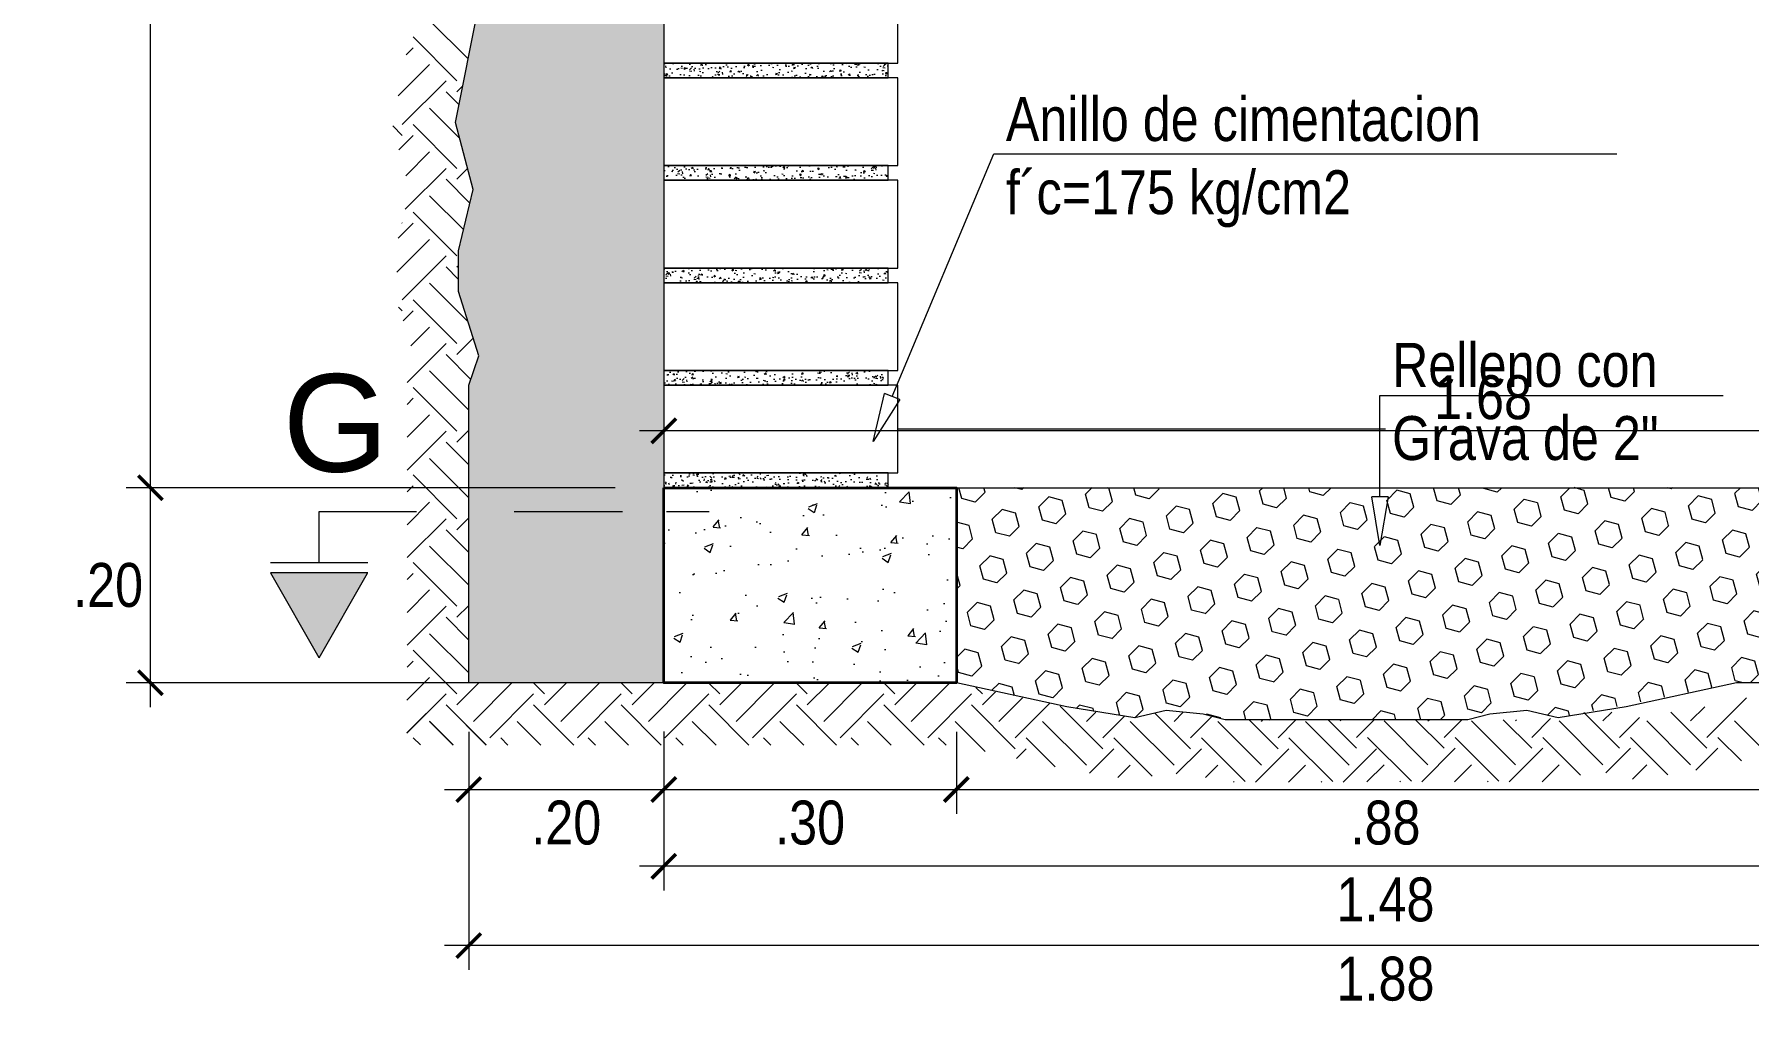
# Model space of a CAD drawing. Header units: metres. Extents: x 0 to 1935, y 0 to 1529.
# Drawn here: x 1918.64 to 1920.397, y 1469.574 to 1470.572 of the extents above; entities that cross this region are included whole.
import ezdxf
from ezdxf import colors
from ezdxf.entities.mleader import LeaderData, LeaderLine
from ezdxf.enums import TextEntityAlignment as Align
from ezdxf.math import Vec2, Vec3

# ---------------------------------------------------------------- set-up
doc = ezdxf.new("R2010")
doc.units = ezdxf.units.M
doc.header["$LTSCALE"] = 0.005
doc.linetypes.add('ACAD_ISO04W100', pattern=[30.5, 24, -3, 0.5, -3])
for name, color, linetype, lineweight in [('-Achurado', 251, 'Continuous', 5), ('-Acotado', 251, 'Continuous', 5), ('-Corte', 7, 'Continuous', 35), ('-Eje', 1, 'ACAD_ISO04W100', 9), ('-Ladrillo', 34, 'Continuous', 9), ('-Terreno', 26, 'Continuous', 5), ('-Vista', 148, 'Continuous', 9)]:
    doc.layers.add(name, color=color, linetype=linetype, lineweight=lineweight)
doc.styles.add('-Arial', font='arial.ttf')
doc.styles.add('-Arial Narrow', font='ARIALN.TTF')
doc.dimstyles.new('Esc 1_25', dxfattribs={"dimscale": 0.025, "dimtxt": 1.8, "dimasz": 1, "dimexe": 1, "dimexo": 2, "dimgap": 0.45, "dimtad": 2, "dimtih": 1, "dimtoh": 1, "dimzin": 4, "dimdsep": 46, "dimtxsty": '-Arial Narrow', "dimblk": 'ARCHTICK', "dimcen": 1, "dimdle": 1, "dimclrd": 256, "dimclre": 256, "dimclrt": 7, "dimadec": 0, "dimazin": 0, "dimtfac": 1, "dimtix": 1, "dimtmove": 1, "dimatfit": 2, "dimldrblk": 'ARCHTICK', "dimfxl": 1, "dimtolj": 2, "dimlwd": 5, "dimlwe": 0, "dimarcsym": 0})

# ---------------------------------------------------------------- blocks, each defined once
blk = doc.blocks.new('Corte Vertical 1_1000')
at = {"layer": '-Eje'}
blk.add_hatch(color=256, dxfattribs=at).paths.add_polyline_path([(13.34, -3.56), (9.86, -1.565), (9.86, -5.555)])
for p, q in [((9.44, -1.565), (9.44, -5.555)), ((9.44, -3.56), (7.34, -3.56))]:
    blk.add_line(p, q, dxfattribs=at)
blk.add_lwpolyline([(13.34, -3.56), (9.86, -5.555), (9.86, -1.565)], close=True, dxfattribs=at)
for points in [[(7.34, -3.56), (7.34, -16.05)], [(7.34, -14.245), (7.34, -16)], [(7.34, -17.805), (7.34, -19.56)]]:
    blk.add_lwpolyline(points, dxfattribs=at)
at = {"layer": '-Eje', "style": '-Arial'}
blk.add_attdef('A', text='', height=4, dxfattribs=at).set_placement((3.713, -4.237), align=Align.MIDDLE)
blk = doc.blocks.new('*U510')
at = {"layer": '-Achurado', "ltscale": 0.009}
h = blk.add_hatch(dxfattribs=at)
h.set_pattern_fill('AR-CONC', color=256, scale=0.0001, angle=-90)
h.set_pattern_definition([(320, (-3034.088478, 151.044606), (-0.001593908554, -0.0182184669), [0.001905, -0.020955]), (265, (-3034.088478, 151.044606), (0.01910568452, 0.00352434214), [0.001524, -0.01676405842]), (10.4514447, (-3034.088611, 151.043088), (0.01751177519, -0.01469412471), [0.00161900088, -0.01780902446]), (316.1842, (-3034.083398, 151.044606), (-0.0042042328, -0.02710790409), [0.0028575, -0.0314325]), (6.6355576, (-3034.083748, 151.042347), (0.02474261246, -0.0237404134), [0.00242850231, -0.02671356082]), (261.1841512, (-3034.083398, 151.044606), (0.02474261246, -0.0237404134), [0.0022859967, -0.0251459732]), (291, (-3034.084668, 151.042066), (-0.01022651982, -0.01516143913), [0.001905, -0.020955]), (236, (-3034.084668, 151.042066), (0.01841879661, -0.00618020283), [0.001524, -0.016764]), (341.451445, (-3034.08552, 151.040803), (0.00819227689, -0.02134164193), [0.00161900088, -0.01780899376]), (307.5, (-3034.088478, 151.044606), (0.008455503887, -0.000308860325), [0, -0.0165608, 0, -0.017018, 0, -0.0168275]), (277.5, (-3034.088478, 151.044606), (0.010018057482, -0.00668196625), [0, -0.0097028, 0, -0.0161798, 0, -0.0064135]), (237.5, (-3034.088478, 151.05027), (-0.0005728744, -0.013559059517), [0, -0.00635, 0, -0.019812, 0, -0.026289]), (227.5, (-3034.088478, 151.05281), (0.002542649103, -0.01481291814), [0, -0.008255, 0, -0.0131572, 0, -0.018669])])
h.paths.add_polyline_path([(0.12, -0.0375), (0.12, -0.0525), (-0.11, -0.0525), (-0.11, -0.0375)])
at = {"layer": '-Ladrillo', "lineweight": 5}
for points in [[(-0.12, -0.0375), (-0.12, 0.0525), (0.12, 0.0525), (0.12, -0.0375)], [(0.12, -0.0375), (0.12, -0.0525), (-0.11, -0.0525), (-0.11, -0.0375)]]:
    blk.add_lwpolyline(points, close=True, dxfattribs=at)
blk = doc.blocks.new('*U511')
at = {"layer": '-Acotado', "color": 0, "linetype": 'ByBlock', "lineweight": -2, "transparency": 16777216}
for p in [(0, 1.785), (0, 1.68), (0, 1.575), (0, 1.47), (0, 1.365), (0, 1.26), (0, 1.155), (0, 1.05), (0, 0.945), (0, 0.84), (0, 0.735), (0, 0.63), (0, 0.525), (0, 0.42), (0, 0.315), (0, 0.21), (0, 0.105), (0, 0)]:
    blk.add_blockref('*U510', p, dxfattribs=at)
blk = doc.blocks.new('_ClosedBlank')
at = {"color": 0, "linetype": 'ByBlock', "lineweight": -2}
for p, q in [((-1, 0.167), (0, 0)), ((-1, 0.167), (-1, -0.167)), ((0, 0), (-1, -0.167))]:
    blk.add_line(p, q, dxfattribs=at)
blk = doc.blocks.new('_ArchTick')
at = {"color": 0, "linetype": 'ByBlock', "const_width": 0.15}
blk.add_lwpolyline([(-0.5, -0.5), (0.5, 0.5)], dxfattribs=at)
blk = doc.blocks.new('*D529')
at = {"layer": '-Acotado', "lineweight": 5, "transparency": 16777216}
blk.add_line((1918.7587, 1469.882), (1918.7587, 1470.132), dxfattribs=at)
at = {"layer": '-Acotado', "lineweight": 0, "transparency": 16777216}
for p, q in [((1919.2351, 1470.107), (1918.7337, 1470.107)), ((1919.2351, 1469.907), (1918.7337, 1469.907))]:
    blk.add_line(p, q, dxfattribs=at)
at = {"layer": 'Defpoints', "color": 0, "transparency": 16777216}
for p in [(1918.7587, 1470.107), (1919.2851, 1470.107), (1919.2851, 1469.907)]:
    blk.add_point(p, dxfattribs=at)
at = {"layer": '-Acotado', "lineweight": 5, "transparency": 16777216, "xscale": 0.025, "yscale": 0.025, "zscale": 0.025}
for p, rotation in [((1918.7587, 1470.107), 90), ((1918.7587, 1469.907), 270)]:
    blk.add_blockref('_ArchTick', p, dxfattribs=dict(at, rotation=rotation))
at = {"layer": '-Acotado', "color": 7, "transparency": 16777216, "insert": (1918.7153, 1470.007), "char_height": 0.045, "attachment_point": 5, "style": '-Arial Narrow'}
blk.add_mtext('\\A2;.20', dxfattribs=at)
blk = doc.blocks.new('*D567')
at = {"layer": '-Acotado', "lineweight": 0, "transparency": 16777216}
for p, q in [((1919.2851, 1472.0072), (1919.2851, 1470.1403)), ((1920.9651, 1469.9568), (1920.9651, 1470.1903))]:
    blk.add_line(p, q, dxfattribs=at)
at = {"layer": '-Acotado', "lineweight": 5, "transparency": 16777216}
blk.add_line((1920.9901, 1470.1653), (1919.2601, 1470.1653), dxfattribs=at)
at = {"layer": 'Defpoints', "color": 0, "transparency": 16777216}
for p in [(1919.2851, 1472.0572), (1919.2851, 1470.1653), (1920.9651, 1469.9068)]:
    blk.add_point(p, dxfattribs=at)
at = {"layer": '-Acotado', "lineweight": 5, "transparency": 16777216, "xscale": 0.025, "yscale": 0.025, "zscale": 0.025, "rotation": 180}
blk.add_blockref('_ArchTick', (1919.2851, 1470.1653), dxfattribs=at)
at = {"layer": '-Acotado', "lineweight": 5, "transparency": 16777216, "xscale": 0.025, "yscale": 0.025, "zscale": 0.025}
blk.add_blockref('_ArchTick', (1920.9651, 1470.1653), dxfattribs=at)
at = {"layer": '-Acotado', "color": 7, "transparency": 16777216, "insert": (1920.1251, 1470.1995), "char_height": 0.045, "attachment_point": 5, "style": '-Arial Narrow'}
blk.add_mtext('\\A2;1.68', dxfattribs=at)
blk = doc.blocks.new('*D532')
at = {"layer": '-Acotado', "lineweight": 0, "transparency": 16777216}
for p, q in [((1919.2851, 1469.857), (1919.2851, 1469.6939)), ((1920.7651, 1469.857), (1920.7651, 1469.6939))]:
    blk.add_line(p, q, dxfattribs=at)
at = {"layer": '-Acotado', "lineweight": 5, "transparency": 16777216}
blk.add_line((1920.7901, 1469.7189), (1919.2601, 1469.7189), dxfattribs=at)
at = {"layer": 'Defpoints', "color": 0, "transparency": 16777216}
for p in [(1919.2851, 1469.907), (1920.7651, 1469.907), (1919.2851, 1469.7189)]:
    blk.add_point(p, dxfattribs=at)
at = {"layer": '-Acotado', "lineweight": 5, "transparency": 16777216, "xscale": 0.025, "yscale": 0.025, "zscale": 0.025, "rotation": 180}
blk.add_blockref('_ArchTick', (1919.2851, 1469.7189), dxfattribs=at)
at = {"layer": '-Acotado', "lineweight": 5, "transparency": 16777216, "xscale": 0.025, "yscale": 0.025, "zscale": 0.025}
blk.add_blockref('_ArchTick', (1920.7651, 1469.7189), dxfattribs=at)
at = {"layer": '-Acotado', "color": 7, "transparency": 16777216, "insert": (1920.0251, 1469.6846), "char_height": 0.045, "attachment_point": 5, "style": '-Arial Narrow'}
blk.add_mtext('\\A2;1.48', dxfattribs=at)
blk = doc.blocks.new('*D533')
at = {"layer": '-Acotado', "lineweight": 0, "transparency": 16777216}
for p, q in [((1919.2851, 1469.857), (1919.2851, 1469.7726)), ((1919.5851, 1469.8568), (1919.5851, 1469.7726))]:
    blk.add_line(p, q, dxfattribs=at)
at = {"layer": '-Acotado', "lineweight": 5, "transparency": 16777216}
blk.add_line((1919.2601, 1469.7976), (1919.6101, 1469.7976), dxfattribs=at)
at = {"layer": 'Defpoints', "color": 0, "transparency": 16777216}
for p in [(1919.2851, 1469.907), (1919.5851, 1469.9068), (1919.5851, 1469.7976)]:
    blk.add_point(p, dxfattribs=at)
at = {"layer": '-Acotado', "lineweight": 5, "transparency": 16777216, "xscale": 0.025, "yscale": 0.025, "zscale": 0.025, "rotation": 180}
blk.add_blockref('_ArchTick', (1919.2851, 1469.7976), dxfattribs=at)
at = {"layer": '-Acotado', "lineweight": 5, "transparency": 16777216, "xscale": 0.025, "yscale": 0.025, "zscale": 0.025}
blk.add_blockref('_ArchTick', (1919.5851, 1469.7976), dxfattribs=at)
at = {"layer": '-Acotado', "color": 7, "transparency": 16777216, "insert": (1919.4351, 1469.7634), "char_height": 0.045, "attachment_point": 5, "style": '-Arial Narrow'}
blk.add_mtext('\\A2;.30', dxfattribs=at)
blk = doc.blocks.new('*D543')
at = {"layer": '-Acotado', "lineweight": 0, "transparency": 16777216}
for p, q in [((1919.0851, 1469.8568), (1919.0851, 1469.7726)), ((1919.2851, 1469.857), (1919.2851, 1469.7726))]:
    blk.add_line(p, q, dxfattribs=at)
at = {"layer": '-Acotado', "lineweight": 5, "transparency": 16777216}
blk.add_line((1919.0601, 1469.7976), (1919.3101, 1469.7976), dxfattribs=at)
at = {"layer": 'Defpoints', "color": 0, "transparency": 16777216}
for p in [(1919.0851, 1469.9068), (1919.2851, 1469.907), (1919.2851, 1469.7976)]:
    blk.add_point(p, dxfattribs=at)
at = {"layer": '-Acotado', "lineweight": 5, "transparency": 16777216, "xscale": 0.025, "yscale": 0.025, "zscale": 0.025, "rotation": 180}
blk.add_blockref('_ArchTick', (1919.0851, 1469.7976), dxfattribs=at)
at = {"layer": '-Acotado', "lineweight": 5, "transparency": 16777216, "xscale": 0.025, "yscale": 0.025, "zscale": 0.025}
blk.add_blockref('_ArchTick', (1919.2851, 1469.7976), dxfattribs=at)
at = {"layer": '-Acotado', "color": 7, "transparency": 16777216, "insert": (1919.1851, 1469.7634), "char_height": 0.045, "attachment_point": 5, "style": '-Arial Narrow'}
blk.add_mtext('\\A2;.20', dxfattribs=at)
blk = doc.blocks.new('*D545')
at = {"layer": '-Acotado', "lineweight": 0, "transparency": 16777216}
for p, q in [((1919.5851, 1469.8568), (1919.5851, 1469.7726)), ((1920.4651, 1469.857), (1920.4651, 1469.7726))]:
    blk.add_line(p, q, dxfattribs=at)
at = {"layer": '-Acotado', "lineweight": 5, "transparency": 16777216}
blk.add_line((1919.5601, 1469.7976), (1920.4901, 1469.7976), dxfattribs=at)
at = {"layer": 'Defpoints', "color": 0, "transparency": 16777216}
for p in [(1919.5851, 1469.9068), (1920.4651, 1469.907), (1920.4651, 1469.7976)]:
    blk.add_point(p, dxfattribs=at)
at = {"layer": '-Acotado', "lineweight": 5, "transparency": 16777216, "xscale": 0.025, "yscale": 0.025, "zscale": 0.025, "rotation": 180}
blk.add_blockref('_ArchTick', (1919.5851, 1469.7976), dxfattribs=at)
at = {"layer": '-Acotado', "lineweight": 5, "transparency": 16777216, "xscale": 0.025, "yscale": 0.025, "zscale": 0.025}
blk.add_blockref('_ArchTick', (1920.4651, 1469.7976), dxfattribs=at)
at = {"layer": '-Acotado', "color": 7, "transparency": 16777216, "insert": (1920.0251, 1469.7634), "char_height": 0.045, "attachment_point": 5, "style": '-Arial Narrow'}
blk.add_mtext('\\A2;.88', dxfattribs=at)
blk = doc.blocks.new('*D548')
at = {"layer": '-Acotado', "lineweight": 5, "transparency": 16777216}
blk.add_line((1918.7587, 1470.082), (1918.7587, 1472.1272), dxfattribs=at)
at = {"layer": '-Acotado', "lineweight": 0, "transparency": 16777216}
for p, q in [((1919.2351, 1472.1022), (1918.7337, 1472.1022)), ((1919.2351, 1470.107), (1918.7337, 1470.107))]:
    blk.add_line(p, q, dxfattribs=at)
at = {"layer": 'Defpoints', "color": 0, "transparency": 16777216}
for p in [(1918.7587, 1472.1022), (1919.2851, 1472.1022), (1919.2851, 1470.107)]:
    blk.add_point(p, dxfattribs=at)
at = {"layer": '-Acotado', "lineweight": 5, "transparency": 16777216, "xscale": 0.025, "yscale": 0.025, "zscale": 0.025}
for p, rotation in [((1918.7587, 1472.1022), 90), ((1918.7587, 1470.107), 270)]:
    blk.add_blockref('_ArchTick', p, dxfattribs=dict(at, rotation=rotation))
at = {"layer": '-Acotado', "color": 7, "transparency": 16777216, "insert": (1918.6993, 1471.1046), "char_height": 0.045, "attachment_point": 5, "style": '-Arial Narrow'}
blk.add_mtext('\\A2;2.00', dxfattribs=at)
blk = doc.blocks.new('*D553')
at = {"layer": '-Acotado', "lineweight": 0, "transparency": 16777216}
for p, q in [((1919.0851, 1469.8568), (1919.0851, 1469.6126)), ((1920.9651, 1469.8568), (1920.9651, 1469.6126))]:
    blk.add_line(p, q, dxfattribs=at)
at = {"layer": '-Acotado', "lineweight": 5, "transparency": 16777216}
blk.add_line((1920.9901, 1469.6376), (1919.0601, 1469.6376), dxfattribs=at)
at = {"layer": 'Defpoints', "color": 0, "transparency": 16777216}
for p in [(1919.0851, 1469.9068), (1920.9651, 1469.9068), (1919.0851, 1469.6376)]:
    blk.add_point(p, dxfattribs=at)
at = {"layer": '-Acotado', "lineweight": 5, "transparency": 16777216, "xscale": 0.025, "yscale": 0.025, "zscale": 0.025, "rotation": 180}
blk.add_blockref('_ArchTick', (1919.0851, 1469.6376), dxfattribs=at)
at = {"layer": '-Acotado', "lineweight": 5, "transparency": 16777216, "xscale": 0.025, "yscale": 0.025, "zscale": 0.025}
blk.add_blockref('_ArchTick', (1920.9651, 1469.6376), dxfattribs=at)
at = {"layer": '-Acotado', "color": 7, "transparency": 16777216, "insert": (1920.0251, 1469.6034), "char_height": 0.045, "attachment_point": 5, "style": '-Arial Narrow'}
blk.add_mtext('\\A2;1.88', dxfattribs=at)

msp = doc.modelspace()

# ---------------------------------------------------------------- hatches: boundary and pattern name
at = {"layer": '-Achurado', "ltscale": 0.009}
h = msp.add_hatch(dxfattribs=at)
h.set_pattern_fill('HEX', color=256, scale=0.0025, angle=45)
h.set_pattern_definition([(45, (305.354964, -1.474167), (-0.00972141242, 0.00972141242), [0.0079375, -0.015875]), (165, (305.354964, -1.474167), (-0.00355828391, -0.013279696325), [0.0079375, -0.015875]), (105, (305.360576, -1.468554), (-0.013279696325, -0.00355828391), [0.0079375, -0.015875])])
h.paths.add_polyline_path([(1919.06572, 1471.26549), (1919.0747, 1471.34021), (1919.06882, 1471.46376), (1919.06583, 1471.5325), (1919.08976, 1471.5833), (1919.08079, 1471.63411), (1919.0778, 1471.68492), (1919.09275, 1471.73573), (1919.0778, 1471.81941), (1919.08384, 1471.9623), (1919.07331, 1472.02309), (1919.08507, 1472.1022), (1919.28507, 1472.1022), (1919.28507, 1472.0122), (1919.28507, 1471.9972), (1919.28507, 1471.9072), (1919.28507, 1471.8922), (1919.28507, 1471.8022), (1919.28507, 1471.7872), (1919.28507, 1471.6972), (1919.28507, 1471.6822), (1919.28507, 1471.5922), (1919.28507, 1471.5772), (1919.28507, 1471.4872), (1919.28507, 1471.4722), (1919.28507, 1471.3822), (1919.28507, 1471.3672), (1919.28507, 1471.2772), (1919.28507, 1471.2622), (1919.28507, 1471.1722), (1919.28507, 1471.1572), (1919.28507, 1471.0672), (1919.28507, 1471.0522), (1919.28507, 1470.9622), (1919.28507, 1470.9472), (1919.28507, 1470.8572), (1919.28507, 1470.8422), (1919.28507, 1470.7522), (1919.28507, 1470.7372), (1919.28507, 1470.6472), (1919.28507, 1470.6322), (1919.28507, 1470.5422), (1919.28507, 1470.5272), (1919.28507, 1470.4372), (1919.28507, 1470.4222), (1919.28507, 1470.3322), (1919.28507, 1470.3172), (1919.28507, 1470.2272), (1919.28507, 1469.90703), (1919.08507, 1469.90683), (1919.08507, 1470.2122), (1919.0955, 1470.24229), (1919.07456, 1470.30804), (1919.07456, 1470.34988), (1919.08952, 1470.41264), (1919.07157, 1470.48138), (1919.09558, 1470.60136), (1919.0896, 1470.66711), (1919.07464, 1470.72688), (1919.07763, 1470.77171), (1919.07464, 1470.82551), (1919.07464, 1470.86138), (1919.0537, 1470.93012), (1919.05974, 1471.03835), (1919.08367, 1471.1041), (1919.08666, 1471.16388)])
h = msp.add_hatch(dxfattribs=at)
h.set_pattern_fill('AR-CONC', color=256, scale=0.0001, angle=-90)
h.set_pattern_definition([(320, (-2728.643871, 142.205592), (-0.001593908554, -0.0182184669), [0.001905, -0.020955]), (265, (-2728.643871, 142.205592), (0.019105684524, 0.00352434214), [0.001524, -0.01676405842]), (10.4514447, (-2728.644004, 142.204074), (0.01751177519, -0.01469412471), [0.00161900088, -0.01780902446]), (316.1842, (-2728.638791, 142.205592), (-0.00420423279, -0.02710790409), [0.0028575, -0.0314325]), (6.6355576, (-2728.639142, 142.203333), (0.02474261246, -0.0237404134), [0.00242850231, -0.02671356082]), (261.1841512, (-2728.63879, 142.205592), (0.02474261246, -0.0237404134), [0.0022859967, -0.02514597319]), (291, (-2728.640061, 142.203052), (-0.01022651982, -0.015161439127), [0.001905, -0.020955]), (236, (-2728.640061, 142.203052), (0.01841879661, -0.006180202835), [0.001524, -0.016764]), (341.451445, (-2728.640914, 142.201788), (0.00819227689, -0.02134164193), [0.00161900088, -0.01780899376]), (307.5, (-2728.6438714, 142.205592), (0.008455503887, -0.000308860325), [0, -0.0165608, 0, -0.017018, 0, -0.0168275]), (277.5, (-2728.643871, 142.205592), (0.010018057482, -0.006681966251), [0, -0.0097028, 0, -0.0161798, 0, -0.0064135]), (237.5, (-2728.6438714, 142.211256), (-0.000572874399, -0.013559059517), [0, -0.00635, 0, -0.019812, 0, -0.026289]), (227.5, (-2728.643871, 142.213796), (0.002542649103, -0.01481291814), [0, -0.008255, 0, -0.0131572, 0, -0.018669])])
h.paths.add_polyline_path([(1919.28507, 1470.1222), (1919.28507, 1470.1072), (1919.51507, 1470.1072), (1919.51507, 1470.1222)])
at = {"layer": '-Achurado'}
h = msp.add_hatch(dxfattribs=at)
h.set_pattern_fill('AR-CONC', color=256, scale=0.0005)
h.set_pattern_definition([(50, (357.98225, -22.21656), (0.0910923345, -0.0079695428), [0.009525, -0.104775]), (355, (357.98225, -22.21656), (-0.0176217107, 0.0955284226), [0.00762, -0.083820292]), (100.4514447, (357.98984, -22.217225), (0.0734706235, 0.087558876), [0.0080950044, -0.0890451223]), (46.1842, (357.98225, -22.19116), (0.1355395204, -0.021021164), [0.0142875, -0.1571625]), (96.6355576, (357.99355, -22.19291), (0.118702067, 0.123713062), [0.012142512, -0.133567804]), (351.184151, (357.98225, -22.19116), (0.118702067, 0.123713062), [0.0114299835, -0.125729866]), (21, (357.99495, -22.19751), (0.0758071956, -0.051132599), [0.009525, -0.104775]), (326, (357.99495, -22.19751), (0.030901014, 0.092093983), [0.00762, -0.08382]), (71.451445, (358.00127, -22.20177), (0.1067082096, 0.0409613844), [0.0080950044, -0.0890449688]), (37.5, (357.98225, -22.21656), (0.00154430163, 0.04227751944), [0, -0.082804, 0, -0.08509, 0, -0.0841375]), (7.5, (357.98225, -22.21656), (0.0334098313, 0.0500902874), [0, -0.048514, 0, -0.080899, 0, -0.0320675]), (327.5, (357.95393, -22.21656), (0.0677952976, -0.002864372), [0, -0.03175, 0, -0.09906, 0, -0.131445]), (317.5, (357.94123, -22.21656), (0.0740645907, 0.0127132455), [0, -0.041275, 0, -0.065786, 0, -0.093345])])
h.paths.add_polyline_path([(1919.58507, 1470.10703), (1919.28507, 1470.10703), (1919.28507, 1469.90703), (1919.58507, 1469.90703)])
at = {"layer": '-Achurado', "ltscale": 0.009}
h = msp.add_hatch(dxfattribs=at)
h.set_pattern_fill('HEX', color=256, scale=0.0045, angle=45)
h.set_pattern_definition([(45, (305.354964, -1.474167), (-0.01749854235, 0.01749854235), [0.0142875, -0.028575]), (165, (305.354964, -1.474167), (-0.00640491103, -0.02390345339), [0.0142875, -0.028575]), (105, (305.365067, -1.464064), (-0.02390345339, -0.00640491103), [0.0142875, -0.028575])])
h.paths.add_polyline_path([(1919.98421, 1469.86902), (1920.01982, 1469.86911), (1920.05286, 1469.86911), (1920.10949, 1469.86911), (1920.13215, 1469.87477), (1920.1699, 1469.87854), (1920.202, 1469.871), (1920.38507, 1469.90683), (1920.46507, 1469.90703), (1920.46507, 1470.10703), (1919.58507, 1470.10703), (1919.58507, 1469.90683), (1919.6983, 1469.88212), (1919.76815, 1469.871), (1919.80024, 1469.87854), (1919.83799, 1469.87477), (1919.86065, 1469.86911), (1919.88141, 1469.86911), (1919.91728, 1469.86891), (1919.9825, 1469.86881)])

# ---------------------------------------------------------------- linework, layer by layer
at = {"layer": '-Corte'}
msp.add_lwpolyline([(1919.28507, 1470.10703), (1919.58507, 1470.10703), (1919.58507, 1469.90703), (1919.28507, 1469.90703)], close=True, dxfattribs=at)
at = {"layer": '-Ladrillo', "lineweight": 5}
for points in [[(1919.52507, 1470.1222), (1919.52507, 1470.2122), (1919.28507, 1470.2122), (1919.28507, 1470.1222)], [(1919.28507, 1470.1222), (1919.28507, 1470.1072), (1919.51507, 1470.1072), (1919.51507, 1470.1222)]]:
    msp.add_lwpolyline(points, close=True, dxfattribs=at)
at = {"layer": '-Terreno', "linetype": 'Continuous'}
for p, q in [((1919.08436, 1470.54654), (1919.04495, 1470.58596)), ((1919.07301, 1470.52422), (1919.02811, 1470.56912)), ((1919.02109, 1470.55088), (1919.02811, 1470.55789)), ((1919.01267, 1470.50878), (1919.04495, 1470.54105)), ((1919.01688, 1470.47932), (1919.06178, 1470.52422)), ((1919.075, 1470.49977), (1919.06178, 1470.51299)), ((1919.07301, 1470.51299), (1919.07881, 1470.51879)), ((1919.07524, 1470.46586), (1919.04495, 1470.49615)), ((1919.01688, 1470.46809), (1919.0071, 1470.47787)), ((1919.07301, 1470.43441), (1919.02811, 1470.47932)), ((1919.01348, 1470.45346), (1919.02811, 1470.46809)), ((1919.02045, 1470.42676), (1919.04495, 1470.45125)), ((1919.01982, 1470.39245), (1919.06178, 1470.43441)), ((1919.07301, 1470.42319), (1919.08361, 1470.43379)), ((1919.07954, 1470.37176), (1919.04495, 1470.40635)), ((1919.08602, 1470.39895), (1919.06178, 1470.42319)), ((1919.07301, 1470.34461), (1919.02811, 1470.38951)), ((1919.01279, 1470.36297), (1919.02811, 1470.37829)), ((1919.01688, 1470.37829), (1919.01653, 1470.37864)), ((1919.01136, 1470.32787), (1919.04495, 1470.36145)), ((1919.01688, 1470.29971), (1919.06178, 1470.34461)), ((1919.07426, 1470.32091), (1919.06178, 1470.33339)), ((1919.07301, 1470.33339), (1919.07426, 1470.33463)), ((1919.08384, 1470.27766), (1919.04495, 1470.31655)), ((1919.01688, 1470.28848), (1919.01322, 1470.29215)), ((1919.0177, 1470.27808), (1919.02811, 1470.28848)), ((1919.07301, 1470.25481), (1919.02811, 1470.29971)), ((1919.02583, 1470.25253), (1919.04495, 1470.27165)), ((1919.02187, 1470.2149), (1919.06178, 1470.25481)), ((1919.07301, 1470.24358), (1919.08945, 1470.26003)), ((1919.08701, 1470.21836), (1919.06178, 1470.24358)), ((1919.08477, 1470.18692), (1919.04495, 1470.22675)), ((1919.08985, 1470.22675), (1919.08995, 1470.22684)), ((1919.02187, 1470.19245), (1919.02811, 1470.19868)), ((1919.07301, 1470.16501), (1919.02811, 1470.20991)), ((1919.02187, 1470.15877), (1919.04495, 1470.18184)), ((1919.02187, 1470.1251), (1919.06178, 1470.16501)), ((1919.07301, 1470.15378), (1919.08477, 1470.16554)), ((1919.08477, 1470.1308), (1919.06178, 1470.15378)), ((1919.08477, 1470.09712), (1919.04495, 1470.13694)), ((1919.02187, 1470.10265), (1919.02811, 1470.10888)), ((1919.07301, 1470.0752), (1919.02811, 1470.1201)), ((1919.02187, 1470.06897), (1919.04495, 1470.09204)), ((1919.02187, 1470.03529), (1919.06178, 1470.0752)), ((1919.07301, 1470.06398), (1919.08477, 1470.07574)), ((1919.08477, 1470.04099), (1919.06178, 1470.06398)), ((1919.08477, 1470.00732), (1919.04495, 1470.04714)), ((1919.07301, 1469.9854), (1919.02811, 1470.0303)), ((1919.02187, 1470.01284), (1919.02811, 1470.01908)), ((1919.02187, 1469.97917), (1919.04495, 1470.00224)), ((1919.02187, 1469.94549), (1919.06178, 1469.9854)), ((1919.07301, 1469.97418), (1919.08477, 1469.98593)), ((1919.08477, 1469.95119), (1919.06178, 1469.97418)), ((1919.08477, 1469.91752), (1919.04495, 1469.95734)), ((1919.07299, 1469.89555), (1919.02809, 1469.94045)), ((1919.07301, 1469.8956), (1919.02811, 1469.9405)), ((1919.02183, 1469.923), (1919.02811, 1469.92927)), ((1919.02176, 1469.88921), (1919.04493, 1469.91238)), ((1919.02177, 1469.88927), (1919.04495, 1469.91244)), ((1919.07299, 1469.88432), (1919.09515, 1469.90648)), ((1919.08983, 1469.86748), (1919.12884, 1469.90649)), ((1919.16279, 1469.89555), (1919.15184, 1469.9065)), ((1919.16279, 1469.88432), (1919.18499, 1469.90652)), ((1919.17963, 1469.86748), (1919.21868, 1469.90653)), ((1919.2526, 1469.89555), (1919.2416, 1469.90654)), ((1919.2526, 1469.88432), (1919.27483, 1469.90655)), ((1919.26943, 1469.86748), (1919.30852, 1469.90657)), ((1919.3424, 1469.89555), (1919.33137, 1469.90658)), ((1919.3424, 1469.88432), (1919.36467, 1469.90659)), ((1919.35924, 1469.86748), (1919.39836, 1469.9066)), ((1919.4322, 1469.89555), (1919.42114, 1469.90661)), ((1919.4322, 1469.88432), (1919.45451, 1469.90662)), ((1919.44904, 1469.86748), (1919.48819, 1469.90664)), ((1919.522, 1469.89555), (1919.5109, 1469.90665)), ((1919.522, 1469.88432), (1919.54434, 1469.90666)), ((1919.53884, 1469.86748), (1919.57803, 1469.90667)), ((1919.61181, 1469.89555), (1919.60517, 1469.90218)), ((1919.61181, 1469.88432), (1919.62525, 1469.89777)), ((1919.0217, 1469.85548), (1919.06177, 1469.89555)), ((1919.02172, 1469.85553), (1919.06178, 1469.8956)), ((1919.10287, 1469.84321), (1919.06177, 1469.88432)), ((1919.10289, 1469.84326), (1919.06178, 1469.88437)), ((1919.10667, 1469.85064), (1919.15157, 1469.89555)), ((1919.19271, 1469.84318), (1919.15157, 1469.88432)), ((1919.19647, 1469.85064), (1919.24137, 1469.89555)), ((1919.28255, 1469.84315), (1919.24137, 1469.88432)), ((1919.28627, 1469.85064), (1919.33117, 1469.89555)), ((1919.37238, 1469.84311), (1919.33117, 1469.88432)), ((1919.37607, 1469.85064), (1919.42098, 1469.89555)), ((1919.46222, 1469.84308), (1919.42098, 1469.88432)), ((1919.46588, 1469.85064), (1919.51078, 1469.89555)), ((1919.55205, 1469.84305), (1919.51078, 1469.88432)), ((1919.55568, 1469.85064), (1919.60058, 1469.89555)), ((1919.64548, 1469.83942), (1919.60058, 1469.88432)), ((1919.62864, 1469.86748), (1919.65286, 1469.89169)), ((1919.64548, 1469.85064), (1919.68046, 1469.88562)), ((1919.73529, 1469.83942), (1919.69152, 1469.88319)), ((1920.33786, 1469.8679), (1920.35241, 1469.88245)), ((1920.3547, 1469.85106), (1920.39539, 1469.89175)), ((1919.06919, 1469.84322), (1919.04493, 1469.86748)), ((1919.0692, 1469.84328), (1919.04495, 1469.86754)), ((1919.15902, 1469.84319), (1919.13473, 1469.86748)), ((1919.24886, 1469.84316), (1919.22453, 1469.86748)), ((1919.33869, 1469.84313), (1919.31434, 1469.86748)), ((1919.42853, 1469.84309), (1919.40414, 1469.86748)), ((1919.51836, 1469.84306), (1919.49394, 1469.86748)), ((1919.61474, 1469.83649), (1919.58374, 1469.86748)), ((1919.71845, 1469.82258), (1919.67355, 1469.86748)), ((1919.71845, 1469.86748), (1919.72796, 1469.87699)), ((1919.73529, 1469.85064), (1919.75701, 1469.87237)), ((1919.80825, 1469.82258), (1919.76335, 1469.86748)), ((1919.82509, 1469.83942), (1919.7889, 1469.8756)), ((1919.80825, 1469.86748), (1919.81723, 1469.87646)), ((1919.82509, 1469.85064), (1919.84663, 1469.87218)), ((1919.89805, 1469.82258), (1919.85315, 1469.86748)), ((1919.91489, 1469.83942), (1919.88575, 1469.86856)), ((1919.89805, 1469.86748), (1919.89913, 1469.86856)), ((1919.91489, 1469.85064), (1919.93286, 1469.86861)), ((1919.98785, 1469.82258), (1919.94295, 1469.86748)), ((1919.99549, 1469.83984), (1919.96634, 1469.86898)), ((1919.97865, 1469.8679), (1919.97973, 1469.86898)), ((1919.99549, 1469.85106), (1920.01345, 1469.86903)), ((1920.06845, 1469.823), (1920.02355, 1469.8679)), ((1920.08529, 1469.83984), (1920.05597, 1469.86916)), ((1920.06845, 1469.8679), (1920.06973, 1469.86918)), ((1920.08529, 1469.85106), (1920.10341, 1469.86918)), ((1920.15826, 1469.823), (1920.11335, 1469.8679)), ((1920.17509, 1469.83984), (1920.14575, 1469.86918)), ((1920.15826, 1469.8679), (1920.15954, 1469.86918)), ((1920.17509, 1469.85106), (1920.19436, 1469.87033)), ((1920.24806, 1469.823), (1920.20316, 1469.8679)), ((1920.2649, 1469.83984), (1920.22831, 1469.87643)), ((1920.24806, 1469.8679), (1920.25713, 1469.87698)), ((1920.2649, 1469.85106), (1920.28541, 1469.87158)), ((1920.33786, 1469.823), (1920.29296, 1469.8679)), ((1920.3547, 1469.83984), (1920.31772, 1469.87681)), ((1920.41762, 1469.83304), (1920.38276, 1469.8679)), ((1919.0355, 1469.84324), (1919.02809, 1469.85064)), ((1919.03552, 1469.84329), (1919.02811, 1469.8507)), ((1919.12533, 1469.8432), (1919.11789, 1469.85064)), ((1919.21517, 1469.84317), (1919.2077, 1469.85064)), ((1919.305, 1469.84314), (1919.2975, 1469.85064)), ((1919.39484, 1469.8431), (1919.3873, 1469.85064)), ((1919.48468, 1469.84307), (1919.4771, 1469.85064)), ((1919.57451, 1469.84304), (1919.56691, 1469.85064)), ((1919.68653, 1469.82082), (1919.65671, 1469.85064)), ((1919.7859, 1469.81126), (1919.74651, 1469.85064)), ((1919.88121, 1469.80574), (1919.83631, 1469.85064)), ((1919.97102, 1469.80574), (1919.92612, 1469.85064)), ((1920.05161, 1469.80616), (1920.00671, 1469.85106)), ((1920.14142, 1469.80616), (1920.09652, 1469.85106)), ((1920.22493, 1469.81245), (1920.18632, 1469.85106)), ((1920.31453, 1469.81265), (1920.27612, 1469.85106)), ((1920.38998, 1469.82701), (1920.36592, 1469.85106)), ((1919.64678, 1469.8295), (1919.65671, 1469.83942)), ((1919.72159, 1469.8145), (1919.74651, 1469.83942)), ((1919.8104, 1469.8135), (1919.83631, 1469.83942)), ((1919.89182, 1469.80512), (1919.92612, 1469.83942)), ((1919.98162, 1469.80512), (1920.01592, 1469.83942)), ((1920.06222, 1469.80554), (1920.09652, 1469.83984)), ((1920.15202, 1469.80554), (1920.18632, 1469.83984)), ((1920.25105, 1469.81477), (1920.27612, 1469.83984)), ((1920.34342, 1469.81733), (1920.36592, 1469.83984)), ((1919.75057, 1469.8098), (1919.76335, 1469.82258)), ((1919.84061, 1469.81005), (1919.85315, 1469.82258)), ((1919.92549, 1469.80512), (1919.94295, 1469.82258)), ((1920.00609, 1469.80554), (1920.02355, 1469.823)), ((1920.09589, 1469.80554), (1920.11335, 1469.823)), ((1920.1857, 1469.80554), (1920.20316, 1469.823)), ((1920.27832, 1469.80836), (1920.29296, 1469.823)), ((1919.86937, 1469.80512), (1919.86999, 1469.80574)), ((1919.95917, 1469.80512), (1919.95979, 1469.80574)), ((1920.03977, 1469.80554), (1920.04039, 1469.80616)), ((1920.12957, 1469.80554), (1920.13019, 1469.80616))]:
    msp.add_line(p, q, dxfattribs=at)
at = {"layer": '-Terreno'}
for points in [[(1919.08507, 1469.90703), (1919.08507, 1470.2122), (1919.0955, 1470.24229), (1919.07456, 1470.30804), (1919.07456, 1470.34988), (1919.08952, 1470.41264), (1919.07157, 1470.48138), (1919.09558, 1470.60136), (1919.0896, 1470.66711), (1919.07464, 1470.72688), (1919.07763, 1470.77171), (1919.07464, 1470.82551), (1919.07464, 1470.86138), (1919.0537, 1470.93012), (1919.05974, 1471.03835), (1919.08367, 1471.1041), (1919.08666, 1471.16388), (1919.06572, 1471.26549), (1919.0747, 1471.34021), (1919.06882, 1471.46376), (1919.06583, 1471.5325), (1919.08976, 1471.5833), (1919.08079, 1471.63411)], [(1919.94507, 1469.86911), (1919.91728, 1469.86911), (1919.88141, 1469.86911), (1919.86065, 1469.86911), (1919.83799, 1469.87477), (1919.80024, 1469.87854), (1919.76815, 1469.871), (1919.6983, 1469.88232), (1919.58507, 1469.90683), (1919.08507, 1469.90683), (1919.08507, 1469.90703)], [(1920.88507, 1469.90693), (1920.96507, 1469.90683), (1920.38507, 1469.90683), (1920.27184, 1469.88232), (1920.202, 1469.871), (1920.1699, 1469.87854), (1920.13215, 1469.87477), (1920.10949, 1469.86911), (1920.08873, 1469.86911), (1920.05286, 1469.86911), (1919.94507, 1469.86911)]]:
    msp.add_lwpolyline(points, dxfattribs=at)
at = {"layer": '-Vista'}
for points in [[(1919.52507, 1470.1672), (1920.02507, 1470.1672)], [(1919.58507, 1470.10703), (1919.94507, 1470.10703)], [(1919.94507, 1470.10703), (1920.46507, 1470.10703)], [(1919.28507, 1470.01248), (1919.28507, 1469.94904)]]:
    msp.add_lwpolyline(points, dxfattribs=at)

# ---------------------------------------------------------------- block references
at = {"layer": '-Acotado', "xscale": -1}
msp.add_blockref('*U511', (1919.40507, 1470.2647), dxfattribs=at)
at = {"layer": '-Eje'}
ref = msp.add_blockref('Corte Vertical 1_1000', (1918.84266, 1470.26626), dxfattribs=dict(at, xscale=-0.025, yscale=0.025, zscale=0.025, rotation=90))
ref.add_attrib('A', 'G', dxfattribs={"height": 0.1, "style": '-Arial'}).set_placement((1918.9486, 1470.17344), align=Align.MIDDLE)

# ---------------------------------------------------------------- dimensions: what is measured, and where the dimension line sits
at = {"layer": '-Acotado'}
for base, p1, p2, picture, middle in [((1918.75869, 1472.1022), (1919.28507, 1470.10703), (1919.28507, 1472.1022), '*D548', (1918.69926, 1471.10462)), ((1918.75869, 1470.10703), (1919.28507, 1469.90703), (1919.28507, 1470.10703), '*D529', (1918.71526, 1470.00703))]:
    dim = msp.add_linear_dim(base=base, p1=p1, p2=p2, angle=90, dimstyle='Esc 1_25', dxfattribs=at)
    dim.commit()
    dim.dimension.update_dxf_attribs({"geometry": picture, "text_midpoint": middle})
for base, p1, p2, picture, middle in [((1919.28507, 1470.16527), (1920.96507, 1469.90683), (1919.28507, 1472.0572), '*D567', (1920.12507, 1470.1995)), ((1919.28507, 1469.79759), (1919.08507, 1469.90683), (1919.28507, 1469.90703), '*D543', (1919.18507, 1469.76336)), ((1919.58507, 1469.79759), (1919.28507, 1469.90703), (1919.58507, 1469.90683), '*D533', (1919.43507, 1469.76336)), ((1920.46507, 1469.79759), (1919.58507, 1469.90683), (1920.46507, 1469.90703), '*D545', (1920.02507, 1469.76336))]:
    dim = msp.add_linear_dim(base=base, p1=p1, p2=p2, dimstyle='Esc 1_25', dxfattribs=at)
    dim.commit()
    dim.dimension.update_dxf_attribs({"geometry": picture, "text_midpoint": middle})
for base, p1, p2, picture, middle in [((1919.08507, 1469.63765), (1920.96507, 1469.90683), (1919.08507, 1469.90683), '*D553', (1920.02507, 1469.60342)), ((1919.28507, 1469.71886), (1920.76507, 1469.90703), (1919.28507, 1469.90703), '*D532', (1920.02507, 1469.68464))]:
    dim = msp.add_linear_dim(base=base, p1=p1, p2=p2, dimstyle='Esc 1_25', override={"dimtmove": 0}, dxfattribs=at)
    dim.commit()
    dim.dimension.update_dxf_attribs({"geometry": picture, "text_midpoint": middle})

# ---------------------------------------------------------------- leaders
ml = msp.add_multileader_mtext('Standard', dxfattribs=at)
ml.set_content('Ladrillo KK \\P9 x 14 x 24 cm', color=7, style='-Arial Narrow')
ml.set_leader_properties(color=7, linetype='ByLayer', lineweight=0)
ml.set_arrow_properties(name='CLOSEDBLANK')
ml.build(insert=Vec2(0, 0))
ml.multileader.update_dxf_attribs({"has_dogleg": 0, "text_left_attachment_type": 6, "text_right_attachment_type": 6, "dogleg_length": 0, "arrow_head_size": 0.05, "scale": 0.025})
ctx = ml.context
ctx.base_point, ctx.scale, ctx.char_height, ctx.arrow_head_size, ctx.landing_gap_size, ctx.plane_origin = Vec3(1919.86376, 1470.70497), 0.025, 0.045, 0.05, 0.0125, Vec3(1921.89827, 1472.0652)
ctx.left_attachment, ctx.right_attachment = 6, 6
notes = []
notes.append((ctx, [(0, (1, 1, 0), (1919.86376, 1470.70497), (1, 0), 0, [(1, [(1919.52507, 1470.9022), (1919.83337, 1470.91586)], 0, [])])]))
ctx.mtext.insert, ctx.mtext.flow_direction = Vec3(1919.87626, 1470.75897), 5
ml = msp.add_multileader_mtext('Standard', dxfattribs=at)
ml.set_content('Anillo de cimentacion\\Pf´c=175 kg/cm2', color=7, style='-Arial Narrow')
ml.set_leader_properties(color=7, linetype='ByLayer', lineweight=0)
ml.set_arrow_properties(name='CLOSEDBLANK')
ml.build(insert=Vec2(0, 0))
ml.multileader.update_dxf_attribs({"has_dogleg": 0, "text_left_attachment_type": 6, "text_right_attachment_type": 6, "dogleg_length": 0, "arrow_head_size": 0.05, "scale": 0.025})
ctx = ml.context
ctx.base_point, ctx.scale, ctx.char_height, ctx.arrow_head_size, ctx.landing_gap_size, ctx.plane_origin = Vec3(1919.62333, 1470.4492), 0.025, 0.045, 0.05, 0.0125, Vec3(1920.35227, 1471.53529)
ctx.left_attachment, ctx.right_attachment = 6, 6
notes.append((ctx, [(0, (1, 1, 0), (1919.62333, 1470.4492), (1, 0), 0, [(0, [(1919.49993, 1470.15441)], 0, [])])]))
ctx.mtext.insert, ctx.mtext.flow_direction = Vec3(1919.63583, 1470.50743), 5
ml = msp.add_multileader_mtext('Standard', dxfattribs=at)
ml.set_content('Relleno con\\PGrava de 2"', color=7, style='-Arial Narrow')
ml.set_leader_properties(color=7, linetype='ByLayer', lineweight=0)
ml.set_arrow_properties(name='CLOSEDBLANK')
ml.build(insert=Vec2(0, 0))
ml.multileader.update_dxf_attribs({"has_dogleg": 0, "text_left_attachment_type": 6, "text_right_attachment_type": 6, "dogleg_length": 0, "arrow_head_size": 0.05, "scale": 0.025})
ctx = ml.context
ctx.base_point, ctx.scale, ctx.char_height, ctx.arrow_head_size, ctx.landing_gap_size, ctx.plane_origin = Vec3(1920.01929, 1470.20142), 0.025, 0.045, 0.05, 0.0125, Vec3(1919.94576, 1471.15604)
ctx.left_attachment, ctx.right_attachment = 6, 6
notes.append((ctx, [(0, (1, 1, 0), (1920.01929, 1470.20142), (1, 0), 0, [(0, [(1920.01929, 1470.04759)], 0, [])])]))
ctx.mtext.insert, ctx.mtext.flow_direction = Vec3(1920.03179, 1470.25542), 5
for ctx, leaders in notes:
    for number, flags, end, landing, length, lines in leaders:
        leader = LeaderData()
        leader.index, (leader.has_last_leader_line, leader.has_dogleg_vector, leader.attachment_direction) = number, flags
        leader.last_leader_point, leader.dogleg_vector, leader.dogleg_length = Vec3(end), Vec3(landing), length
        for number, points, colour, breaks in lines:
            line = LeaderLine()
            line.index, line.vertices, line.color, line.breaks = number, Vec3.list(points), colors.encode_raw_color(colour), breaks
            leader.lines.append(line)
        ctx.leaders.append(leader)

doc.saveas('drawing.dxf')
